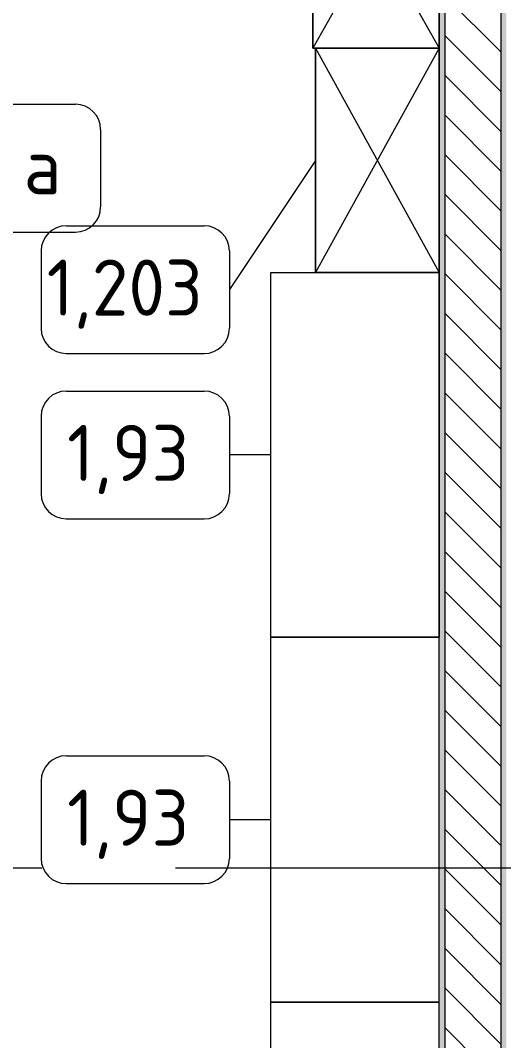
# Model space of a CAD drawing. Header units: millimetres. Extents: x -2766 to 205613, y -8553 to 29000.
# Drawn here: x 23318 to 25040, y 2984 to 6620 of the extents above; entities that cross this region are included whole.
import ezdxf

# ---------------------------------------------------------------- set-up
doc = ezdxf.new("R2010")
doc.units = ezdxf.units.MM
doc.linetypes.add('Осевая', pattern=[3175, 635, -476.25, 1587.5, -476.25])
for name, color, linetype, lineweight in [('A-WALL', 7, 'Continuous', 9), ('I-FURN-IDEN', 7, 'Continuous', 9), ('I-WALL', 7, 'Continuous', 9), ('Оси-2', 7, 'Осевая', 9)]:
    doc.layers.add(name, color=color, linetype=linetype, lineweight=lineweight)
for name, color, linetype, lineweight, true_color in [('A-WALL-1', 9, 'Continuous', 9, 0x808080), ('A-WALL-FNSH-1', 9, 'Continuous', 9, 0x808080), ('I-FURN-1', 9, 'Continuous', 9, 0x808080)]:
    doc.layers.add(name, color=color, linetype=linetype, lineweight=lineweight, true_color=true_color)
doc.styles.add('GOST Common', font='GOST_Common.ttf', dxfattribs={"height": 200})
pattern_1 = [(0, (0, 0), (121.92, 30.48), [10.058, -81.382, 10.058, -81.382, -487.68]), (0, (0, 0), (121.92, 30.48), [-182.88, 10.058, -172.822, 10.058, -81.382, -213.36]), (0, (0, 0), (121.92, 30.48), [-457.2, 10.058, -50.902, 10.058, -142.342]), (120, (45.72, 15.24), (-87.356454, 90.345817), [10.058, -81.382, 10.058, -81.382, -487.68]), (120, (45.72, 15.24), (-87.356454, 90.345817), [-182.88, 10.058, -172.822, 10.058, -81.382, -213.36]), (120, (45.72, 15.24), (-87.356454, 90.345817), [-457.2, 10.058, -50.902, 10.058, -142.342]), (240, (60.96, 76.2), (-34.563546, -120.825817), [10.058, -81.382, 10.058, -81.382, -487.68]), (240, (60.96, 76.2), (-34.563546, -120.825817), [-182.88, 10.058, -172.822, 10.058, -81.382, -213.36]), (240, (60.96, 76.2), (-34.563546, -120.825817), [-457.2, 10.058, -50.902, 10.058, -142.342])]

# ---------------------------------------------------------------- blocks, each defined once
blk = doc.blocks.new('Шкаф параметрический - 1_203-V113-План расстановки мебели и оборудования 2 этажа в осях 1-12')
at = {"layer": 'I-FURN-1'}
for p, q in [((0, 0), (800, -450)), ((0, -450), (800, 0)), ((800, 0), (0, 0)), ((0, 0), (0, -450)), ((0, -450), (0, 0)), ((0, 0), (800, 0)), ((800, -450), (800, 0)), ((800, 0), (800, -440)), ((0, -450), (800, -450)), ((800, -450), (0, -450)), ((800, -440), (800, -450))]:
    blk.add_line(p, q, dxfattribs=at)
blk = doc.blocks.new('Шкаф параметрический - 1_203-32432908-План расстановки мебели и оборудования 2 этажа в осях 1-12')
at = {"layer": 'I-FURN-1'}
for p, q in [((0, 0), (800, -440)), ((0, -440), (800, 0)), ((800, 0), (0, 0)), ((0, 0), (0, -440)), ((0, -440), (0, 0)), ((0, 0), (799.9, 0)), ((800, -440), (800, 0)), ((800, 0), (800, -440)), ((0, -440), (800, -440)), ((799.9, -440), (0, -440))]:
    blk.add_line(p, q, dxfattribs=at)
blk = doc.blocks.new('Стол базовый прямоугольный - 1_93-26220179-План расстановки мебели и оборудования 2 этажа в осях 1-12')
at = {"layer": 'I-FURN-1'}
for p, q in [((-650, 300), (650, 300)), ((-650, -300), (-650, 300)), ((650, 300), (650, 140)), ((650, 140), (650, -300)), ((649.9, -300), (-650, -300))]:
    blk.add_line(p, q, dxfattribs=at)
blk = doc.blocks.new('Стол базовый прямоугольный - 1_93-V114-План расстановки мебели и оборудования 2 этажа в осях 1-12')
at = {"layer": 'I-FURN-1'}
for p, q in [((-650, 300), (650, 300)), ((-650, -300), (-650, 300)), ((650, 300), (650, -300))]:
    blk.add_line(p, q, dxfattribs=at)
blk = doc.blocks.new('Марка_Мебель - В прямоуг_Balcon_Марка-25523697-План расстановки мебели и оборудования 2 этажа в осях 1-12')
at = {"layer": 'I-FURN-IDEN'}
for p, q in [((-2.455, 2.278), (2.455, 2.278)), ((-3.355, 1.378), (-3.355, -1.384)), ((3.355, 1.378), (3.355, -1.378)), ((-2.461, -2.278), (2.455, -2.278))]:
    blk.add_line(p, q, dxfattribs=at)
for centre, radius, start, end in [((-2.455, 1.378), 0.9, 90, 180), ((2.455, 1.378), 0.9, 0, 90), ((-2.461, -1.384), 0.893, 180, 270), ((2.455, -1.378), 0.9, 270, 0)]:
    blk.add_arc(centre, radius, start, end, dxfattribs=at)

msp = doc.modelspace()

# ---------------------------------------------------------------- hatches: boundary and pattern name
at = {"layer": 'I-WALL'}
h = msp.add_hatch(dxfattribs=at)
h.set_pattern_fill('FP_87', color=256, style=0, pattern_type=2)
h.set_pattern_definition(pattern_1)
h.paths.add_polyline_path([(24830, 100), (24830, 7700), (24810, 7700), (24810, 100)])
h = msp.add_hatch(dxfattribs=at)
h.set_pattern_fill('FP_11', color=256, style=0, pattern_type=2)
h.set_pattern_definition([(135, (0, 0), (-70.71068, -70.71068), [])])
h.paths.add_polyline_path([(24830, 100), (25030, 100), (25030, 7700), (24830, 7700), (24830, 140)])
h = msp.add_hatch(dxfattribs=at)
h.set_pattern_fill('FP_87', color=256, style=0, pattern_type=2)
h.set_pattern_definition(pattern_1)
h.paths.add_polyline_path([(25050, 100), (25050, 7080), (25030, 7080), (25030, 100)])

# ---------------------------------------------------------------- linework, layer by layer
at = {"layer": 'A-WALL'}
for p, q in [((24810, 100), (24810, 7680)), ((25030, 7700), (25030, 100))]:
    msp.add_line(p, q, dxfattribs=at)
at = {"layer": 'A-WALL-1'}
msp.add_line((24830, 7700), (24830, 100), dxfattribs=at)
at = {"layer": 'A-WALL-FNSH-1'}
msp.add_line((24809, 7679), (24809, 150), dxfattribs=at)
at = {"layer": 'I-FURN-IDEN'}
for p, q in [((24370, 6120.9), (24062.6, 5660.2)), ((24210, 5071), (24062.6, 5071)), ((24210, 3771), (24062.6, 3771))]:
    msp.add_line(p, q, dxfattribs=at)
at = {"layer": 'Оси-2'}
msp.add_line((534, 3600), (35990, 3600), dxfattribs=at)

# ---------------------------------------------------------------- block references
at = {"layer": 'I-FURN-1'}
for name, p, rotation in [('Шкаф параметрический - 1_203-V113-План расстановки мебели и оборудования 2 этажа в осях 1-12', (24810, 7320.9), 269.9999999999999), ('Шкаф параметрический - 1_203-32432908-План расстановки мебели и оборудования 2 этажа в осях 1-12', (24810, 6520.9), 269.9999999999999), ('Стол базовый прямоугольный - 1_93-26220179-План расстановки мебели и оборудования 2 этажа в осях 1-12', (24510, 5071), 90.00000000000006), ('Стол базовый прямоугольный - 1_93-V114-План расстановки мебели и оборудования 2 этажа в осях 1-12', (24510, 3771), 90.00000000000006), ('Стол базовый прямоугольный - 1_93-V114-План расстановки мебели и оборудования 2 этажа в осях 1-12', (24510, 2471), 90.00000000000006)]:
    msp.add_blockref(name, p, dxfattribs=dict(at, rotation=rotation))
at = {"layer": 'I-FURN-IDEN', "xscale": 99.99999999999993, "yscale": 99.99999999999993, "zscale": 99.99999999999993}
for p in [(23268.3, 6092.9), (23727.1, 5660.2), (23727.1, 5071), (23727.1, 3771)]:
    msp.add_blockref('Марка_Мебель - В прямоуг_Balcon_Марка-25523697-План расстановки мебели и оборудования 2 этажа в осях 1-12', p, dxfattribs=at)

# ---------------------------------------------------------------- texts
at = {"layer": 'I-FURN-IDEN', "char_height": 200, "attachment_point": 1, "style": 'GOST Common'}
for s, insert, width in [('\\fGOST Common|b0|i0|c204|p34|;а', (23329.3, 6200), 200.422), ('1,203', (23411.6, 5767.3), 729.536), ('1,93', (23484.1, 5178.1), 553.164), ('1,93', (23484.1, 3878.1), 553.164)]:
    msp.add_mtext(s, dxfattribs=dict(at, insert=insert, width=width))

doc.saveas('drawing.dxf')
